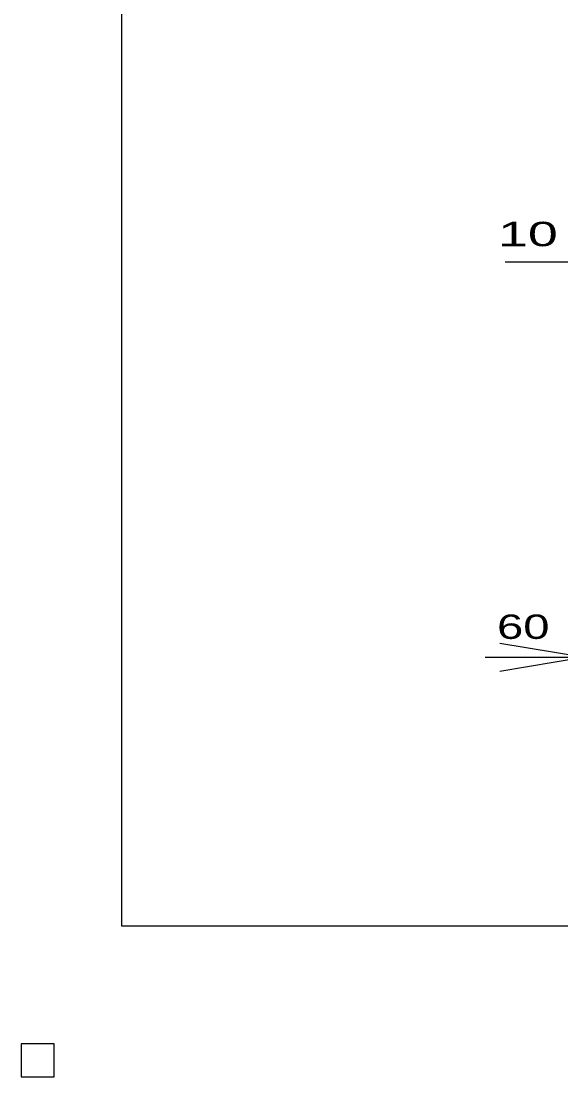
# Model space of a CAD drawing. Units: millimetres, scale not verified. Extents: x -1456 to 1385, y -1026 to 843.
# Drawn here: x -1456 to -1066, y -1026 to -263 of the extents above; entities that cross this region are included whole.
import ezdxf
from ezdxf.enums import TextEntityAlignment as Align

# ---------------------------------------------------------------- set-up
doc = ezdxf.new("R2010")
doc.units = ezdxf.units.MM
doc.header["$LTSCALE"] = 8
for name, color, linetype, lineweight in [('0_2', 150, 'Continuous', 25), ('16', 3, 'Continuous', 25), ('19', 6, 'Continuous', 25), ('22', 4, 'Continuous', 25), ('24', 2, 'Continuous', 25), ('32', 4, 'Continuous', 25)]:
    doc.layers.add(name, color=color, linetype=linetype, lineweight=lineweight)
doc.styles.add('ベクトル', font='')
doc.styles.get('ベクトル').set_extended_font_data('ベクトル')

# ---------------------------------------------------------------- blocks, each defined once
blk = doc.blocks.new('open_arrow')
at = {"color": 0, "linetype": 'Continuous', "lineweight": -2}
blk.add_lwpolyline([(7.5, 1.25), (0, 0), (7.5, -1.25)], dxfattribs=at)

msp = doc.modelspace()

# ---------------------------------------------------------------- linework, layer by layer
at = {"layer": '0_2'}
for p, q in [((-1383.2, -917.2), (-1383.2, 842.8)), ((1384.8, -917.2), (-1383.2, -917.2)), ((-1432, -1002), (-1456, -1002)), ((-1456, -1002), (-1456, -1026)), ((-1432, -1002), (-1456, -1002)), ((-1456, -1002), (-1456, -1026)), ((-1432, -1002), (-1456, -1002)), ((-1456, -1002), (-1456, -1026)), ((-1432, -1002), (-1456, -1002)), ((-1456, -1002), (-1456, -1026)), ((-1432, -1002), (-1456, -1002)), ((-1456, -1002), (-1456, -1026)), ((-1432, -1026), (-1432, -1002)), ((-1432, -1026), (-1432, -1002)), ((-1432, -1026), (-1432, -1002)), ((-1432, -1026), (-1432, -1002)), ((-1432, -1026), (-1432, -1002)), ((-1456, -1026), (-1432, -1026)), ((-1456, -1026), (-1432, -1026)), ((-1456, -1026), (-1432, -1026)), ((-1456, -1026), (-1432, -1026)), ((-1456, -1026), (-1432, -1026))]:
    msp.add_line(p, q, dxfattribs=at)
at = {"layer": '16'}
for p, q in [((-1432, -1002), (-1456, -1002)), ((-1456, -1002), (-1456, -1026)), ((-1432, -1002), (-1456, -1002)), ((-1456, -1002), (-1456, -1026)), ((-1432, -1002), (-1456, -1002)), ((-1456, -1002), (-1456, -1026)), ((-1432, -1002), (-1456, -1002)), ((-1456, -1002), (-1456, -1026)), ((-1432, -1002), (-1456, -1002)), ((-1456, -1002), (-1456, -1026)), ((-1432, -1026), (-1432, -1002)), ((-1432, -1026), (-1432, -1002)), ((-1432, -1026), (-1432, -1002)), ((-1432, -1026), (-1432, -1002)), ((-1432, -1026), (-1432, -1002)), ((-1456, -1026), (-1432, -1026)), ((-1456, -1026), (-1432, -1026)), ((-1456, -1026), (-1432, -1026)), ((-1456, -1026), (-1432, -1026)), ((-1456, -1026), (-1432, -1026))]:
    msp.add_line(p, q, dxfattribs=at)
at = {"layer": '19', "color": 4}
msp.add_line((-1120.4, -722.83), (-990, -722.83), dxfattribs=at)
at = {"layer": '22'}
msp.add_line((-1106, -437), (-1050, -437), dxfattribs=at)
at = {"layer": '22', "color": 2}
for p, q in [((-1432, -1002), (-1456, -1002)), ((-1456, -1002), (-1456, -1026)), ((-1432, -1002), (-1456, -1002)), ((-1456, -1002), (-1456, -1026)), ((-1432, -1002), (-1456, -1002)), ((-1456, -1002), (-1456, -1026)), ((-1432, -1026), (-1432, -1002)), ((-1432, -1026), (-1432, -1002)), ((-1432, -1026), (-1432, -1002)), ((-1456, -1026), (-1432, -1026)), ((-1456, -1026), (-1432, -1026)), ((-1456, -1026), (-1432, -1026))]:
    msp.add_line(p, q, dxfattribs=at)
at = {"layer": '24', "color": 4}
for p, q in [((-1432, -1002), (-1456, -1002)), ((-1456, -1002), (-1456, -1026)), ((-1432, -1002), (-1456, -1002)), ((-1456, -1002), (-1456, -1026)), ((-1432, -1002), (-1456, -1002)), ((-1456, -1002), (-1456, -1026)), ((-1432, -1026), (-1432, -1002)), ((-1432, -1026), (-1432, -1002)), ((-1432, -1026), (-1432, -1002)), ((-1456, -1026), (-1432, -1026)), ((-1456, -1026), (-1432, -1026)), ((-1456, -1026), (-1432, -1026))]:
    msp.add_line(p, q, dxfattribs=at)
at = {"layer": '32'}
for p, q in [((-1432, -1002), (-1456, -1002)), ((-1456, -1002), (-1456, -1026)), ((-1432, -1002), (-1456, -1002)), ((-1456, -1002), (-1456, -1026)), ((-1432, -1002), (-1456, -1002)), ((-1456, -1002), (-1456, -1026)), ((-1432, -1002), (-1456, -1002)), ((-1456, -1002), (-1456, -1026)), ((-1432, -1002), (-1456, -1002)), ((-1456, -1002), (-1456, -1026)), ((-1432, -1026), (-1432, -1002)), ((-1432, -1026), (-1432, -1002)), ((-1432, -1026), (-1432, -1002)), ((-1432, -1026), (-1432, -1002)), ((-1432, -1026), (-1432, -1002)), ((-1456, -1026), (-1432, -1026)), ((-1456, -1026), (-1432, -1026)), ((-1456, -1026), (-1432, -1026)), ((-1456, -1026), (-1432, -1026)), ((-1456, -1026), (-1432, -1026))]:
    msp.add_line(p, q, dxfattribs=at)

# ---------------------------------------------------------------- block references
at = {"layer": '19', "color": 4, "xscale": 8, "yscale": 8, "rotation": 180}
msp.add_blockref('open_arrow', (-1050, -722.83), dxfattribs=at)

# ---------------------------------------------------------------- texts
at = {"layer": '19', "color": 4, "style": 'ベクトル', "width": 1.45}
msp.add_text('60', height=17.6, dxfattribs=at).set_placement((-1074, -714.83), align=Align.BOTTOM_RIGHT)
at = {"layer": '22', "color": 2, "style": 'ベクトル', "width": 1.65}
msp.add_text(' 10 ', height=17.6, dxfattribs=at).set_placement((-1122, -417), align=Align.MIDDLE_LEFT)

doc.saveas('drawing.dxf')
